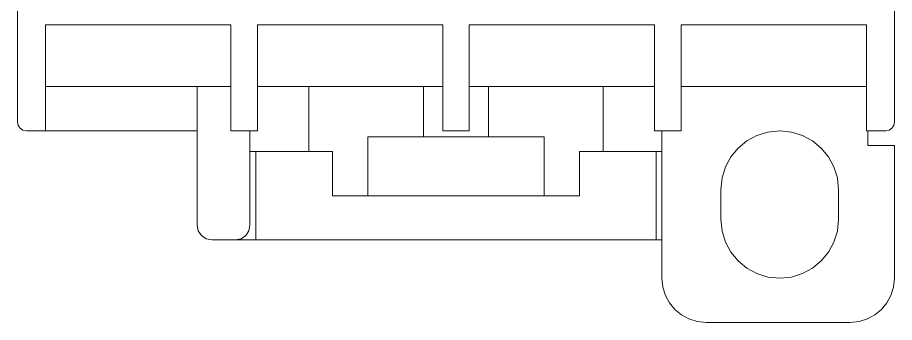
# Model space of a CAD drawing. Header units: millimetres. Extents: x 24 to 1375, y 8 to 284.
# Drawn here: x 1100.83 to 1130.72, y 47.3 to 57.68 of the extents above; entities that cross this region are included whole.
import ezdxf

# ---------------------------------------------------------------- set-up
doc = ezdxf.new("R2010")
doc.units = ezdxf.units.MM

msp = doc.modelspace()

# ---------------------------------------------------------------- linework, layer by layer
at = {"color": 7, "lineweight": 0}
for points in [[(1100.832, 54.124), (1100.832, 128.736)], [(1130.716, 54.124), (1130.716, 128.736)], [(1101.784, 53.823), (1101.784, 57.432)], [(1101.784, 57.432), (1108.102, 57.432)], [(1108.102, 53.823), (1108.102, 57.432)], [(1109.005, 53.823), (1109.005, 57.432)], [(1109.005, 57.432), (1115.322, 57.432)], [(1115.322, 53.823), (1115.322, 57.432)], [(1116.226, 53.823), (1116.226, 57.432)], [(1116.226, 57.432), (1122.543, 57.432)], [(1122.543, 53.823), (1122.543, 57.432)], [(1123.446, 53.823), (1123.446, 57.432)], [(1123.446, 57.432), (1129.764, 57.432)], [(1129.764, 53.823), (1129.764, 57.432)], [(1101.784, 55.327), (1108.102, 55.327)], [(1106.949, 55.327), (1106.949, 50.614)], [(1109.005, 55.327), (1115.322, 55.327)], [(1110.759, 55.327), (1110.759, 53.119)], [(1114.671, 55.327), (1114.671, 53.621)], [(1116.226, 55.327), (1122.543, 55.327)], [(1116.877, 55.327), (1116.877, 53.621)], [(1120.788, 55.327), (1120.788, 53.119)], [(1123.446, 55.327), (1129.764, 55.327)], [(1100.832, 54.124), (1100.856, 54.007), (1100.92, 53.911), (1101.015, 53.846), (1101.133, 53.823)], [(1130.416, 53.823), (1130.533, 53.847), (1130.628, 53.911), (1130.693, 54.007), (1130.717, 54.124)], [(1101.132, 53.823), (1101.734, 53.823)], [(1101.734, 53.823), (1106.949, 53.823)], [(1108.102, 53.823), (1109.005, 53.823)], [(1108.754, 53.823), (1108.754, 50.614)], [(1115.322, 53.823), (1116.226, 53.823)], [(1122.543, 53.823), (1123.446, 53.823)], [(1122.794, 48.808), (1122.794, 53.823)], [(1128.811, 51.816), (1128.771, 52.221), (1128.654, 52.597), (1128.469, 52.938), (1128.224, 53.235), (1127.927, 53.48), (1127.586, 53.665), (1127.209, 53.782), (1126.805, 53.823), (1126.401, 53.782), (1126.024, 53.665), (1125.684, 53.48), (1125.387, 53.235), (1125.143, 52.938), (1124.958, 52.597), (1124.841, 52.221), (1124.8, 51.816)], [(1129.764, 53.823), (1130.417, 53.823)], [(1129.814, 53.321), (1129.814, 53.823)], [(1112.766, 53.622), (1118.782, 53.622)], [(1112.766, 53.622), (1112.766, 51.616)], [(1118.782, 53.622), (1118.782, 51.616)], [(1129.814, 53.321), (1130.716, 53.321)], [(1130.716, 48.808), (1130.716, 53.32)], [(1108.954, 53.12), (1108.754, 53.12)], [(1108.954, 53.12), (1108.954, 50.112)], [(1108.954, 53.12), (1110.759, 53.12)], [(1110.759, 53.12), (1111.561, 53.12)], [(1111.561, 53.12), (1111.561, 51.616)], [(1119.985, 53.12), (1120.788, 53.12)], [(1119.985, 51.616), (1119.985, 53.12)], [(1120.788, 53.12), (1122.593, 53.12)], [(1120.788, 53.12), (1121.785, 53.12)], [(1122.794, 53.12), (1122.593, 53.12)], [(1122.593, 53.12), (1122.593, 50.112)], [(1124.8, 50.813), (1124.8, 51.816)], [(1128.811, 50.813), (1128.811, 51.816)], [(1111.561, 51.616), (1119.985, 51.616)], [(1124.8, 50.813), (1124.841, 50.409), (1124.958, 50.033), (1125.143, 49.693), (1125.388, 49.396), (1125.684, 49.151), (1126.025, 48.966), (1126.401, 48.849), (1126.805, 48.808), (1127.21, 48.849), (1127.586, 48.966), (1127.927, 49.151), (1128.224, 49.396), (1128.469, 49.693), (1128.654, 50.033), (1128.77, 50.409), (1128.811, 50.813)], [(1106.949, 50.614), (1106.989, 50.418), (1107.096, 50.259), (1107.255, 50.152), (1107.45, 50.113)], [(1108.253, 50.112), (1108.448, 50.152), (1108.607, 50.259), (1108.714, 50.418), (1108.754, 50.613)], [(1108.954, 50.112), (1107.451, 50.112)], [(1108.954, 50.112), (1122.593, 50.112)], [(1122.794, 50.112), (1122.593, 50.112)], [(1122.794, 48.808), (1122.825, 48.505), (1122.912, 48.223), (1123.051, 47.967), (1123.235, 47.745), (1123.457, 47.561), (1123.713, 47.423), (1123.995, 47.335), (1124.298, 47.305)], [(1129.212, 47.304), (1129.515, 47.335), (1129.798, 47.422), (1130.053, 47.561), (1130.276, 47.744), (1130.459, 47.967), (1130.598, 48.222), (1130.686, 48.505), (1130.716, 48.808)], [(1124.298, 47.304), (1129.212, 47.304)]]:
    msp.add_lwpolyline(points, dxfattribs=at)

doc.saveas('drawing.dxf')
